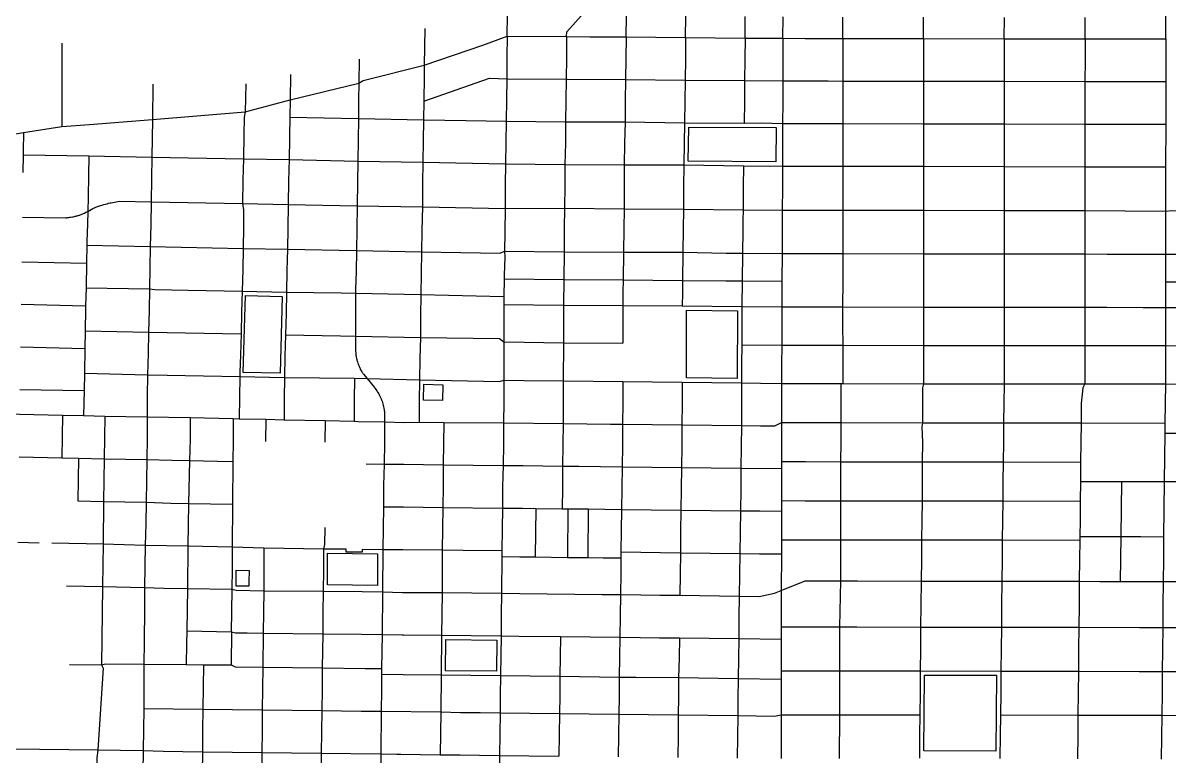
# Model space of a CAD drawing. Extents: x 1 to 394, y 101 to 384.
# Drawn here: x 299.7 to 359.9, y 273.9 to 312.4 of the extents above; entities that cross this region are included whole.
import ezdxf

# ---------------------------------------------------------------- set-up
doc = ezdxf.new("R2010")
doc.units = 0
doc.layers.get('0').update_dxf_attribs({"linetype": 'CONTINUOUS'})

msp = doc.modelspace()

# ---------------------------------------------------------------- linework, layer by layer
at = {"color": 4}
for points in [[(328.223555, 311.688367), (328.235812, 311.938003), (329.889135, 313.804136), (330.077388, 313.90645)], [(359.677722, 311.561502), (359.681913, 313.800044)], [(325.096958, 311.712922), (325.113301, 312.830146)], [(331.346055, 311.663813), (331.358313, 312.781037)], [(334.468555, 311.639258), (334.480813, 312.756482)], [(337.591045, 311.610611), (337.603303, 312.731929)], [(339.579953, 311.598335), (339.584143, 312.715559)], [(342.72701, 311.590149), (342.731201, 312.707374)], [(346.966728, 311.581965), (346.966728, 312.699189)], [(351.202361, 311.57378), (351.206551, 312.695097)], [(355.44209, 311.565596), (355.44628, 312.686912)], [(320.775386, 312.118068), (320.746786, 310.186457)], [(301.713003, 311.347605), (301.725261, 307.792405)], [(320.746744, 310.186457), (323.828323, 311.242296)], [(323.828323, 311.242296), (325.096958, 311.712922)], [(325.096958, 311.712922), (325.088577, 310.595697)], [(325.096958, 311.712922), (328.223555, 311.688365)], [(328.223555, 311.688367), (328.211297, 310.567051)], [(328.223555, 311.688367), (329.43899, 311.680195)], [(329.43899, 311.680183), (331.346055, 311.663808)], [(331.346055, 311.663813), (331.329712, 310.542496)], [(331.346055, 311.663813), (334.468555, 311.639256)], [(334.468555, 311.639258), (334.456298, 310.517942)], [(334.468555, 311.639258), (337.591045, 311.610615)], [(337.591045, 311.610611), (337.578788, 310.497479)], [(337.591045, 311.610611), (339.579953, 311.598333)], [(339.579953, 311.598335), (339.567695, 310.472925)], [(339.579953, 311.598335), (340.754477, 311.586057)], [(340.754477, 311.586057), (342.72701, 311.590143)], [(342.72701, 311.590149), (346.966728, 311.581978), (351.202361, 311.573793)], [(342.72701, 311.590149), (342.72701, 310.472925)], [(346.966728, 311.581965), (346.962538, 310.46474)], [(351.202361, 311.57378), (351.202361, 310.456556)], [(351.202361, 311.57378), (355.44209, 311.565608)], [(355.44209, 311.565596), (355.44209, 310.44837)], [(355.44209, 311.565596), (358.437719, 311.56151)], [(358.437719, 311.561502), (359.677722, 311.561502)], [(359.677722, 311.561502), (359.677722, 309.322962)], [(325.088776, 310.595697), (325.076518, 309.47438)], [(328.211276, 310.567051), (328.199019, 309.449825)], [(331.32968, 310.542496), (331.317423, 309.425272)], [(317.313226, 309.245206), (317.538304, 309.38844), (320.746744, 310.186457)], [(317.333687, 310.497479), (317.313258, 309.245206)], [(320.746744, 310.186457), (320.734486, 309.245206)], [(334.456277, 310.517942), (334.439933, 309.400717)], [(337.578777, 310.497479), (337.56652, 309.376163)], [(339.567674, 310.472925), (339.571865, 309.359793)], [(342.72701, 310.472925), (342.72282, 309.351608)], [(346.962643, 310.46474), (346.962643, 309.343424)], [(351.202361, 310.456556), (351.202361, 309.339332)], [(355.44209, 310.44837), (355.437899, 309.327054)], [(313.728281, 309.691277), (313.703766, 308.357156)], [(320.722187, 308.291678), (324.172079, 309.494842), (325.076497, 309.474381)], [(325.076497, 309.47438), (325.060154, 308.357156)], [(325.076497, 309.47438), (328.198998, 309.449823)], [(328.198998, 309.449825), (328.182654, 308.324417)], [(328.198998, 309.449825), (331.317402, 309.425268)], [(331.317402, 309.425272), (331.305144, 308.308047)], [(331.317402, 309.425272), (334.439902, 309.400715)], [(334.439902, 309.400717), (334.427644, 308.283493)], [(334.439902, 309.400717), (337.566499, 309.37616)], [(337.566499, 309.376163), (337.554241, 308.267123)], [(337.566499, 309.376163), (339.571771, 309.359793)], [(339.571771, 309.359793), (339.571771, 308.242569)], [(339.571771, 309.359793), (340.734006, 309.355707)], [(340.734006, 309.355701), (341.961731, 309.355701)], [(341.961731, 309.355701), (342.722914, 309.351615)], [(342.722914, 309.351608), (343.463636, 309.351608)], [(342.722914, 309.351608), (342.722914, 308.234384)], [(343.463636, 309.351608), (346.962643, 309.343436)], [(346.962643, 309.343424), (351.202361, 309.339338)], [(346.962643, 309.343424), (346.962643, 308.226199)], [(351.202361, 309.339332), (351.19817, 308.222106)], [(351.202361, 309.339332), (355.437993, 309.327053)], [(306.501105, 309.192005), (306.472504, 307.334056)], [(311.379243, 309.208375), (311.350642, 307.743296)], [(313.703724, 308.357156), (317.313226, 309.245206)], [(317.313226, 309.245206), (317.300969, 308.36534)], [(320.734465, 309.245206), (320.726084, 308.651809)], [(355.437993, 309.327054), (355.437993, 308.20983)], [(355.437993, 309.327054), (358.437719, 309.327054)], [(358.437719, 309.327054), (359.677722, 309.322968)], [(359.677722, 309.322962), (359.677722, 307.088513)], [(311.3506, 307.743296), (313.703724, 308.357156)], [(313.703724, 308.357156), (313.691467, 307.452736)], [(317.300948, 308.36534), (317.28869, 307.383165)], [(320.722187, 308.291678), (320.705843, 307.317687)], [(320.726283, 308.651809), (320.722092, 308.291678)], [(325.060133, 308.357156), (325.047875, 307.239931)], [(328.182633, 308.324417), (328.158118, 307.211285)], [(331.305123, 308.308047), (331.292866, 307.215377)], [(334.427623, 308.283493), (334.41128, 307.166268)], [(337.55422, 308.267123), (337.537877, 307.137621)], [(339.571771, 308.242569), (339.559513, 307.125344)], [(342.722914, 308.234384), (342.722914, 307.11716)], [(346.962643, 308.226199), (346.962643, 307.108974), (351.198275, 307.100803)], [(351.198275, 308.222106), (351.198275, 307.10079)], [(355.437993, 308.20983), (355.437993, 307.092605)], [(301.725282, 307.792405), (301.721091, 306.973925)], [(306.472462, 307.334056), (311.3506, 307.743296)], [(311.3506, 307.743296), (311.293293, 307.456829), (311.272864, 306.511485)], [(299.707731, 306.642442), (301.721185, 306.973925)], [(301.721185, 306.973925), (303.165805, 307.072143)], [(303.165805, 307.072143), (306.472462, 307.334056)], [(306.472462, 307.334056), (306.435585, 305.361521)], [(313.691446, 307.452736), (313.671016, 306.462376)], [(313.691446, 307.452736), (317.288669, 307.383161)], [(317.288669, 307.383165), (317.272326, 306.270033)], [(317.288669, 307.383165), (320.705822, 307.317687)], [(320.705822, 307.317687), (320.693565, 306.204555)], [(320.705822, 307.317687), (322.944365, 307.280851)], [(322.944365, 307.280855), (325.047854, 307.239934)], [(325.047854, 307.239931), (325.035576, 306.118615)], [(325.047854, 307.239931), (328.158076, 307.211288)], [(328.158076, 307.211285), (331.292855, 307.215371)], [(328.158076, 307.211285), (328.158076, 306.09406)], [(331.292855, 307.215377), (331.264149, 306.065414)], [(331.292855, 307.215377), (334.411259, 307.166274)], [(334.411259, 307.166268), (334.398981, 306.085875)], [(334.411259, 307.166268), (337.537845, 307.137625)], [(337.537845, 307.137621), (338.434082, 307.1499)], [(338.434082, 307.149899), (339.559492, 307.125342)], [(339.559492, 307.125344), (339.563683, 306.004028)], [(339.559492, 307.125344), (342.722914, 307.117172)], [(342.722914, 307.11716), (346.962643, 307.108988), (346.962643, 305.99175)], [(342.722914, 307.11716), (342.722914, 305.999935)], [(351.198275, 307.10079), (355.437993, 307.092618)], [(351.198275, 307.10079), (351.198275, 305.983566)], [(355.437993, 307.092605), (355.437993, 305.975381)], [(355.437993, 307.092605), (358.462276, 307.088519)], [(358.462276, 307.088513), (359.677722, 307.088513)], [(359.677722, 307.088513), (359.673531, 304.854064)], [(297.927537, 306.347789), (299.707731, 306.642442)], [(299.707731, 306.642442), (299.691388, 305.672544)], [(311.272843, 306.511485), (311.252414, 305.267396)], [(313.670985, 306.335511), (313.64647, 305.226472)], [(313.670985, 306.462376), (313.670985, 306.335511)], [(317.272295, 306.270033), (317.255951, 305.152809)], [(320.693544, 306.204555), (320.673115, 305.087331)], [(325.035576, 306.118615), (325.019232, 305.00139)], [(328.158076, 306.09406), (328.137647, 304.972743)], [(331.264202, 306.065414), (331.247858, 304.952282)], [(334.398981, 306.085875), (334.382637, 304.952282)], [(339.563588, 306.004028), (339.551331, 304.890896)], [(342.722914, 305.999935), (342.722914, 304.88271), (342.727104, 303.765486)], [(346.962643, 305.99175), (346.962643, 304.874526)], [(351.198275, 305.983566), (351.198275, 304.862248)], [(355.437993, 305.975381), (355.433803, 304.854064)], [(299.68727, 305.472015), (299.675013, 304.551226)], [(299.691356, 305.672544), (299.687166, 305.472015)], [(299.68727, 305.472015), (303.137163, 305.418816)], [(303.137163, 305.418814), (303.112647, 304.399808)], [(303.137163, 305.418814), (306.435627, 305.361518)], [(306.435627, 305.361521), (306.423369, 304.244296)], [(306.435627, 305.361521), (311.252382, 305.2674)], [(311.252382, 305.267396), (311.223781, 304.154264)], [(311.252382, 305.267396), (313.646438, 305.226475)], [(313.646438, 305.226472), (313.626009, 304.105155)], [(313.646438, 305.226472), (317.25593, 305.152811)], [(317.25593, 305.152809), (317.239587, 304.035585)], [(317.25593, 305.152809), (320.673083, 305.087331)], [(320.673083, 305.087331), (320.660826, 303.970106)], [(320.673083, 305.087331), (325.019201, 305.001392)], [(325.019201, 305.00139), (324.994686, 303.900535)], [(325.019201, 305.00139), (328.137616, 304.972748)], [(328.137616, 304.972743), (328.129234, 303.859611)], [(328.137616, 304.972743), (331.247837, 304.952283)], [(331.247837, 304.952282), (331.252028, 303.835057)], [(331.247837, 304.952282), (334.382606, 304.952282)], [(334.382606, 304.952282), (334.362177, 303.802317)], [(334.382606, 304.952282), (337.509202, 304.903178)], [(337.509202, 304.903173), (337.492859, 303.785948)], [(337.509202, 304.903173), (339.55131, 304.890894)], [(339.55131, 304.890896), (339.55131, 303.769578)], [(339.55131, 304.890896), (342.722914, 304.882724)], [(342.722914, 304.88271), (346.962643, 304.874538)], [(346.962643, 304.874526), (346.962643, 303.753209)], [(346.962643, 304.874526), (351.198275, 304.862247)], [(351.198275, 304.862248), (351.198275, 303.745024)], [(351.198275, 304.862248), (355.433897, 304.854077)], [(355.433897, 304.854064), (355.433897, 303.736839)], [(355.433897, 304.854064), (358.445901, 304.854064)], [(358.445901, 304.854064), (359.673626, 304.854064)], [(359.673626, 304.854064), (359.673626, 302.521397)], [(303.112606, 304.399808), (303.092176, 303.266214)], [(306.423348, 304.244296), (306.407005, 303.012485)], [(311.223739, 304.154264), (311.20331, 302.91836)], [(313.625967, 304.105155), (313.601452, 302.869251)], [(317.239555, 304.035585), (317.219126, 302.79968)], [(320.660805, 303.970106), (320.652423, 302.746479)], [(324.994655, 303.900535), (324.990464, 302.656446)], [(328.129423, 303.859611), (328.117165, 302.685093)], [(331.251923, 303.835057), (331.239666, 302.648262)], [(334.362145, 303.802317), (334.357955, 302.623707)], [(337.492828, 303.785948), (337.484446, 302.599153)], [(339.55131, 303.769578), (339.547119, 302.578691)], [(342.72701, 303.765486), (342.72282, 302.578691)], [(346.962643, 303.753209), (346.958452, 302.566414), (346.958546, 301.51876)], [(351.198275, 303.745024), (351.194084, 302.562322)], [(355.433897, 303.736839), (355.433897, 302.554136)], [(303.07577, 302.50912), (303.345866, 302.660539), (303.591415, 302.758757), (303.755111, 302.816053), (303.836932, 302.84061), (303.92284, 302.865167), (304.004662, 302.889724), (304.090569, 302.914281), (304.176477, 302.934742), (304.262384, 302.951117), (304.307434, 302.963395), (304.741236, 303.049334), (306.406837, 303.012499)], [(303.092145, 303.266214), (303.075801, 302.50912)], [(306.406984, 303.012485), (306.386555, 301.797043)], [(306.406984, 303.012485), (311.203268, 302.918364)], [(311.203268, 302.91836), (311.256489, 302.582784), (311.252298, 301.69064)], [(311.203268, 302.91836), (313.601421, 302.869256)], [(313.601421, 302.869251), (313.589163, 301.629255)], [(313.601421, 302.869251), (317.219095, 302.799676)], [(317.219095, 302.79968), (317.210713, 301.576053)], [(317.219095, 302.79968), (320.652622, 302.74648)], [(320.652622, 302.746479), (320.628107, 301.498299)], [(320.652622, 302.746479), (324.990558, 302.656444)], [(299.646339, 302.210375), (301.905342, 302.17354), (301.909532, 302.17354), (301.954582, 302.177625), (302.003716, 302.181711), (302.09371, 302.189883), (302.142845, 302.198055), (302.187894, 302.202141), (302.277887, 302.218515), (302.327022, 302.226687), (302.417016, 302.251244), (302.462065, 302.259416), (302.507114, 302.271694), (302.552163, 302.288069), (302.593126, 302.300348), (302.728179, 302.349451), (302.769143, 302.365826), (302.814192, 302.382201), (302.855155, 302.402661), (302.900204, 302.419036), (302.982026, 302.459958), (303.022989, 302.484515), (303.07621, 302.509072)], [(303.07577, 302.50912), (303.059427, 301.854336)], [(324.990558, 302.656446), (324.978301, 301.416451)], [(324.990558, 302.656446), (328.117155, 302.685089)], [(328.117155, 302.685093), (328.100811, 301.625162)], [(328.117155, 302.685093), (331.239645, 302.648258)], [(331.239645, 302.648262), (331.223301, 301.600608)], [(331.239645, 302.648262), (334.358059, 302.623705)], [(334.358059, 302.623707), (334.345802, 301.571961)], [(334.358059, 302.623707), (337.484645, 302.59915)], [(337.484645, 302.599153), (337.472388, 302.038495), (337.472388, 301.51876)], [(337.484645, 302.599153), (339.547214, 302.578692)], [(339.547214, 302.578691), (339.538832, 301.465559)], [(339.547214, 302.578691), (342.722914, 302.578691)], [(342.722914, 302.578691), (346.958546, 302.566413)], [(342.722914, 302.578691), (342.722914, 301.526945)], [(346.958546, 302.566414), (351.194179, 302.562328)], [(351.194179, 302.562322), (355.433897, 302.55415)], [(351.194179, 302.562322), (351.194179, 301.510575)], [(355.433897, 302.554136), (355.433897, 301.502391)], [(355.433897, 302.554136), (359.673626, 302.521397)], [(359.673626, 302.521397), (360.005114, 302.558233), (368.14489, 302.545954)], [(359.673626, 302.521397), (359.673626, 301.502391)], [(303.059406, 301.854336), (303.038976, 300.925363)], [(306.386523, 301.797043), (306.353836, 300.663449)], [(311.252382, 301.69064), (311.236039, 300.557047)], [(313.589142, 301.629255), (313.572799, 300.520215)], [(317.210912, 301.576053), (317.190483, 300.450645)], [(328.10078, 301.625162), (328.088523, 300.393351)], [(331.22328, 301.600608), (331.206937, 300.368797)], [(334.345781, 301.571961), (334.317075, 300.368797)], [(337.472367, 301.51876), (337.456024, 300.315595)], [(342.722914, 301.526945), (342.722914, 300.295133)], [(346.958546, 301.51876), (346.958546, 300.286949)], [(351.194179, 301.510575), (351.194179, 300.278764)], [(303.038945, 300.925363), (303.034849, 300.73302)], [(320.628065, 301.498299), (320.607636, 300.385166)], [(324.97828, 301.416451), (324.966022, 300.417906)], [(339.539031, 301.465559), (339.534841, 300.299225)], [(355.433897, 301.502391), (355.429706, 300.274671)], [(359.673626, 301.502391), (359.669435, 300.266486), (363.909258, 300.258314)], [(303.034849, 300.73302), (303.010334, 299.795861)], [(303.034849, 300.73302), (306.353784, 300.663445)], [(306.353784, 300.663449), (306.337441, 299.55441)], [(306.353784, 300.663449), (311.236007, 300.557047)], [(311.236007, 300.557047), (311.219664, 299.456192)], [(311.236007, 300.557047), (313.572767, 300.520211)], [(313.572767, 300.520215), (313.540081, 299.398898)], [(313.572767, 300.520215), (317.190452, 300.450641)], [(317.190452, 300.450645), (317.170023, 299.33342)], [(317.190452, 300.450645), (320.607605, 300.385166)], [(320.607605, 300.385166), (320.583048, 299.259757)], [(320.607605, 300.385166), (324.732741, 300.315592), (324.966001, 300.417906)], [(324.966001, 300.417906), (324.970192, 300.098698), (324.949763, 299.165632)], [(324.966001, 300.417906), (328.088502, 300.393349)], [(328.088502, 300.393351), (328.068072, 298.940549)], [(328.088502, 300.393351), (331.206906, 300.368794)], [(331.206906, 300.368797), (331.190541, 298.915996)], [(331.206906, 300.368797), (334.317127, 300.368797)], [(334.317127, 300.368797), (334.312937, 298.887349)], [(334.317127, 300.368797), (336.600688, 300.32378)], [(336.600688, 300.32378), (337.456003, 300.315609)], [(337.456003, 300.315595), (337.439659, 298.862795)], [(337.456003, 300.315595), (339.534935, 300.29922)], [(299.617696, 299.857246), (303.010292, 299.795864)], [(303.010292, 299.795861), (303.006101, 299.615796)], [(339.534935, 300.299225), (339.526554, 298.846425)], [(339.534935, 300.299225), (340.787217, 300.299225)], [(340.787217, 300.299225), (342.722914, 300.29514)], [(342.722914, 300.295133), (342.718723, 298.842332)], [(342.722914, 300.295133), (346.958546, 300.286962)], [(346.958546, 300.286949), (346.954356, 298.830056)], [(346.958546, 300.286949), (351.194179, 300.278777)], [(351.194179, 300.278764), (355.429811, 300.274678)], [(351.194179, 300.278764), (351.194179, 298.825962)], [(355.429811, 300.274671), (356.604325, 300.270586)], [(355.429811, 300.274671), (355.429811, 298.817778)], [(356.604325, 300.270579), (358.499112, 300.266494)], [(358.499112, 300.266486), (359.669529, 300.266486)], [(359.669529, 300.266486), (359.669529, 298.813686)], [(303.006206, 299.615796), (302.993948, 298.690914)], [(306.337409, 299.55441), (306.31698, 298.437185)], [(311.219643, 299.456192), (311.182766, 298.32669)], [(313.540028, 299.398898), (313.519599, 298.265304)], [(317.169991, 299.33342), (317.145476, 298.437185), (317.137095, 298.212103)], [(320.583048, 299.259757), (320.574667, 298.13844)], [(324.949637, 299.165632), (324.945446, 298.961012)], [(302.993927, 298.498571), (302.969412, 297.553228)], [(302.993927, 298.690914), (302.993927, 298.498571)], [(302.993927, 298.498571), (306.316949, 298.437189)], [(324.945541, 298.961012), (324.933283, 298.048407)], [(324.945541, 298.961012), (328.068041, 298.940552)], [(328.068041, 298.940549), (328.051697, 297.594151)], [(328.068041, 298.940549), (331.190541, 298.915992), (334.313042, 298.887353), (336.584323, 298.870974), (337.439628, 298.862807), (339.526753, 298.84642)], [(331.190541, 298.915996), (331.18216, 298.244842)], [(334.313042, 298.887349), (334.30466, 298.216195)], [(337.439628, 298.862795), (337.423284, 297.520488)], [(339.526753, 298.846425), (339.522562, 297.504119), (339.518466, 296.501481)], [(342.718828, 298.842332), (342.714637, 297.495934)], [(346.95445, 298.830056), (346.95445, 297.487749)], [(351.194179, 298.825962), (351.194179, 297.483656)], [(355.429811, 298.817778), (355.429811, 297.475472)], [(359.669529, 298.813686), (359.665339, 297.47138)], [(359.669529, 298.813686), (363.905162, 298.8096)], [(306.316949, 298.437185), (306.300605, 297.31996)], [(306.316949, 298.437185), (306.595237, 298.40035), (308.35496, 298.367611)], [(308.35496, 298.367614), (311.182808, 298.326693)], [(311.182808, 298.32669), (311.158292, 297.213558)], [(311.182808, 298.32669), (313.519568, 298.265308)], [(313.519568, 298.265304), (313.490967, 297.156264)], [(313.519568, 298.265304), (316.388337, 298.228473)], [(316.388337, 298.228473), (317.137252, 298.212098)], [(317.137252, 298.212103), (320.574866, 298.138443)], [(317.137252, 298.212103), (317.145633, 297.090786)], [(320.574866, 298.13844), (320.554436, 297.021215)], [(320.574866, 298.13844), (324.933262, 298.048404)], [(324.933262, 298.048407), (324.929071, 297.618706)], [(331.182359, 298.244842), (331.173978, 297.573689)], [(334.304859, 298.216195), (334.296478, 297.545042)], [(299.58086, 297.630982), (302.96937, 297.553226)], [(302.965274, 297.373162), (302.944845, 296.239567)], [(302.96937, 297.553228), (302.96518, 297.373162)], [(306.300584, 297.31996), (306.276069, 296.174089)], [(324.929176, 297.618706), (324.924986, 296.935275)], [(324.929176, 297.618706), (328.051677, 297.594149)], [(328.051677, 297.594151), (331.174166, 297.57369)], [(328.051677, 297.594151), (328.051677, 295.617523)], [(331.174166, 297.573689), (334.296667, 297.545047)], [(331.174166, 297.573689), (331.174166, 295.584784)], [(334.296667, 297.545042), (337.423263, 297.520485)], [(337.423263, 297.520488), (337.414882, 295.511121)], [(337.423263, 297.520488), (339.522657, 297.504114)], [(339.522657, 297.504119), (340.774938, 297.500033)], [(340.774938, 297.500026), (342.714732, 297.49594)], [(342.714732, 297.495934), (346.95445, 297.487762)], [(342.714732, 297.495934), (342.714732, 296.493297)], [(346.95445, 297.487749), (346.95445, 296.481019), (346.95445, 295.47429), (346.95445, 294.46756)], [(346.95445, 297.487749), (348.182174, 297.487749)], [(348.182174, 297.487749), (349.966454, 297.483663)], [(349.966454, 297.483656), (351.194179, 297.483656)], [(351.194179, 297.483656), (352.417807, 297.483656)], [(351.194179, 297.483656), (351.194179, 296.407356), (351.198369, 295.470197)], [(352.417807, 297.483656), (354.202087, 297.47957)], [(354.202087, 297.479564), (355.429811, 297.475478)], [(355.429811, 297.475472), (355.429811, 296.472835)], [(355.429811, 297.475472), (356.587961, 297.475472)], [(356.587961, 297.475472), (358.495015, 297.471386)], [(358.495015, 297.47138), (359.665443, 297.47138)], [(359.665443, 297.47138), (359.665443, 296.464649)], [(359.665443, 297.47138), (363.901076, 297.467294)], [(311.158261, 297.213558), (311.129555, 296.079965)], [(313.490925, 297.156264), (313.462219, 296.030856)], [(317.145434, 297.090786), (317.133177, 295.965378), (317.133156, 295.298317), (317.137346, 295.249213), (317.137346, 295.200109), (317.149604, 295.052783), (317.157985, 295.00368), (317.162176, 294.954576), (317.170557, 294.905473), (317.178938, 294.860455)], [(320.554405, 297.021215), (320.542147, 295.895806)], [(324.92508, 296.935275), (324.92927, 296.603791)], [(302.944813, 296.239567), (302.92847, 295.314686)], [(302.944813, 296.239567), (306.276027, 296.174089), (311.129608, 296.079968)], [(306.276027, 296.174089), (306.247426, 295.056865), (306.218679, 293.931455)], [(324.929176, 296.603791), (324.924986, 295.654355)], [(339.518571, 296.501481), (339.51438, 295.494752)], [(342.714732, 296.493297), (342.718922, 295.486566)], [(355.429811, 296.472835), (355.429811, 295.466105)], [(359.665443, 296.464649), (359.665443, 295.462012)], [(311.129608, 296.079965), (311.096868, 294.954555)], [(313.462271, 296.030856), (313.429585, 294.909539)], [(313.462271, 296.030856), (316.351512, 295.981752)], [(316.351512, 295.981747), (317.133156, 295.965372)], [(317.133156, 295.965378), (320.542126, 295.895803)], [(320.542126, 295.895806), (320.517611, 294.778582)], [(320.542126, 295.895806), (324.704088, 295.842606), (324.92508, 295.654356)], [(324.92508, 295.654355), (324.920889, 294.692642)], [(324.92508, 295.654355), (326.001376, 295.642077)], [(326.001376, 295.642078), (328.051677, 295.617521)], [(328.051677, 295.617523), (328.047486, 293.612249)], [(328.051677, 295.617523), (331.174166, 295.584784)], [(337.415081, 295.511121), (337.410891, 294.500299)], [(337.415081, 295.511121), (339.514474, 295.494746)], [(339.514474, 295.494752), (339.510284, 294.475745)], [(339.514474, 295.494752), (342.718828, 295.48658)], [(299.548121, 295.404718), (302.928449, 295.314683)], [(302.924353, 295.126435), (302.908009, 294.205646)], [(302.928449, 295.314686), (302.924258, 295.126435)], [(311.096868, 294.954555), (311.072353, 294.070597), (311.063972, 293.833238)], [(313.429532, 294.909539), (313.400931, 293.792314)], [(342.718828, 295.486566), (342.718828, 294.479837)], [(342.718828, 295.486566), (346.95445, 295.474288)], [(346.95445, 295.47429), (348.182174, 295.47429)], [(348.182174, 295.47429), (349.970551, 295.47429)], [(349.970551, 295.47429), (351.198275, 295.470204)], [(351.198275, 295.470197), (351.194084, 294.463468)], [(351.198275, 295.470197), (352.417807, 295.470197)], [(352.417807, 295.470197), (354.202087, 295.466111)], [(354.202087, 295.466105), (355.429811, 295.466105)], [(355.429811, 295.466105), (359.665443, 295.462019)], [(355.429811, 295.466105), (355.429811, 294.459375)], [(359.665443, 295.462012), (359.661253, 294.455282)], [(359.665443, 295.462012), (360.819497, 295.457927)], [(317.178173, 294.86043), (317.194517, 294.778577), (317.206774, 294.737655), (317.215155, 294.696734), (317.227413, 294.655813), (317.239671, 294.618977), (317.264186, 294.537124), (317.276443, 294.500288), (317.292787, 294.459367), (317.30913, 294.422531), (317.321388, 294.385696), (317.337731, 294.344775), (317.35816, 294.307939), (317.390847, 294.234279), (317.472669, 294.086952), (317.493098, 294.054213), (317.517613, 294.017378), (317.538042, 293.984638), (317.558472, 293.955996), (317.746724, 293.730913)], [(320.517569, 294.778582), (320.49714, 293.661358)], [(324.920984, 294.692642), (324.920984, 293.64908)], [(337.410985, 294.500299), (337.406794, 293.505846)], [(339.510389, 294.475745), (339.506198, 293.481292)], [(342.718828, 294.479837), (342.723019, 293.473107)], [(346.95445, 294.46756), (346.95445, 293.46083)], [(351.194179, 294.463468), (351.189988, 293.456737)], [(355.429811, 294.459375), (355.42562, 293.452645)], [(359.661347, 294.455282), (359.661347, 293.448553)], [(302.903892, 294.013303), (302.883463, 293.1007)], [(302.907988, 294.205646), (302.903798, 294.013303)], [(302.903892, 294.013303), (306.218731, 293.93145)], [(306.218731, 293.931455), (306.206473, 292.814231)], [(306.218731, 293.931455), (307.25002, 293.906898)], [(307.25002, 293.906901), (311.064129, 293.833241)], [(311.064129, 293.833238), (311.051872, 292.732383)], [(311.064129, 293.833238), (313.400889, 293.792316)], [(313.400889, 293.792314), (313.388632, 292.683274)], [(313.400889, 293.792314), (317.088138, 293.747297)], [(317.088138, 293.747298), (317.07588, 292.617796)], [(317.088138, 293.747298), (317.747018, 293.730923)], [(317.747018, 293.730928), (318.127609, 293.264395), (318.15621, 293.231656), (318.22986, 293.133439), (318.254376, 293.096603), (318.274805, 293.063864), (318.29932, 293.027028), (318.319749, 292.994289), (318.381142, 292.883794), (318.401571, 292.851055), (318.417914, 292.810134), (318.434258, 292.773298), (318.454687, 292.736463), (318.487374, 292.662802), (318.499631, 292.621881), (318.515975, 292.585045), (318.515975, 292.58096)], [(317.747018, 293.730928), (320.497109, 293.661353)], [(299.519478, 293.162085), (302.883431, 293.100703)], [(302.883431, 293.1007), (302.858916, 291.791132)], [(320.497109, 293.661358), (320.488727, 292.548226)], [(320.497109, 293.661358), (324.700002, 293.575419), (324.920984, 293.649079)], [(324.920984, 293.64908), (325.997291, 293.636802)], [(324.920984, 293.64908), (324.920984, 292.515486)], [(325.997291, 293.636803), (328.04758, 293.612246)], [(328.04758, 293.612249), (328.04339, 292.482747)], [(328.04758, 293.612249), (331.165984, 293.575413)], [(331.165984, 293.575418), (331.165984, 292.458192)], [(331.165984, 293.575418), (334.288485, 293.542678)], [(334.288485, 293.542678), (334.284294, 292.421361)], [(334.288485, 293.542678), (337.406889, 293.505843)], [(337.406889, 293.505846), (337.406889, 292.38453)], [(337.406889, 293.505846), (338.401342, 293.493568)], [(338.401342, 293.49357), (339.506292, 293.481291)], [(339.506292, 293.481292), (340.766745, 293.477206)], [(339.506292, 293.481292), (339.506292, 291.426908)], [(340.766745, 293.4772), (342.616514, 293.473114)], [(342.616514, 293.473107), (342.616514, 292.445916)], [(342.616514, 293.473107), (342.722914, 293.473107)], [(342.722914, 293.473107), (346.95445, 293.460828)], [(346.95445, 293.46083), (346.905315, 293.243933), (346.905315, 292.445916)], [(346.95445, 293.46083), (351.190082, 293.456745)], [(351.190082, 293.456737), (351.177825, 292.433639)], [(351.190082, 293.456737), (352.417807, 293.456737)], [(352.417807, 293.456737), (354.202087, 293.452651), (355.425715, 293.452645)], [(355.425715, 293.452645), (355.319315, 293.243933), (355.245665, 292.429546)], [(355.425715, 293.452645), (359.661347, 293.448559)], [(359.661347, 293.448553), (359.64909, 292.425453)], [(359.661347, 293.448553), (360.819497, 293.444467)], [(306.206453, 292.814231), (306.190109, 291.721561)], [(311.051851, 292.732383), (311.031422, 291.623343), (312.430993, 291.5947)], [(313.388611, 292.683274), (313.38442, 291.574235)], [(317.075859, 292.617796), (317.063602, 291.500572)], [(318.516383, 292.580965), (318.532727, 292.544129), (318.594119, 292.339509), (318.643254, 292.093965), (318.647445, 292.048947), (318.651635, 292.008026), (318.660017, 291.967105), (318.660017, 291.926183), (318.664207, 291.881166), (318.668398, 291.840244), (318.668398, 291.684733), (318.664207, 291.455558)], [(320.488927, 292.548226), (320.476669, 291.439186)], [(324.920984, 292.515486), (324.916793, 291.414632)], [(328.043484, 292.482747), (328.039293, 291.373707)], [(297.518292, 291.909812), (299.503114, 291.86889), (301.745742, 291.815687)], [(331.165984, 292.458192), (331.161794, 291.340968)], [(334.284388, 292.421361), (334.280198, 291.304137)], [(337.406889, 292.38453), (337.402698, 291.267306)], [(342.616514, 292.445916), (342.612324, 291.422816)], [(346.905346, 292.445916), (346.901156, 291.414632)], [(351.177804, 292.433639), (351.165546, 291.406447)], [(355.245654, 292.429546), (355.237273, 291.402354)], [(359.649069, 292.425453), (359.640687, 291.398262)], [(301.745742, 291.815686), (301.721227, 289.577145)], [(301.745742, 291.815686), (302.858874, 291.791129)], [(302.858874, 291.791132), (303.976103, 291.766575)], [(303.976103, 291.766577), (303.947397, 289.528036)], [(303.976103, 291.766577), (306.190088, 291.72156), (308.457274, 291.684725)], [(306.190088, 291.721561), (306.194279, 291.521034), (306.194279, 290.604337)], [(308.457274, 291.68473), (308.448892, 290.555228)], [(308.457274, 291.68473), (310.720373, 291.63153)], [(310.720373, 291.631529), (310.711992, 290.461103)], [(310.720373, 291.631529), (311.03139, 291.623357)], [(312.430993, 291.594697), (312.414649, 290.432457)], [(312.430993, 291.594697), (313.384525, 291.574237)], [(313.384525, 291.574235), (315.545311, 291.525131)], [(315.545311, 291.525126), (315.528967, 290.391532)], [(315.545311, 291.525126), (317.063581, 291.500569)], [(317.063581, 291.500572), (317.280487, 291.480111), (318.663715, 291.455554)], [(318.663715, 291.455555), (318.655334, 290.350609)], [(318.663715, 291.455555), (319.69909, 291.435095)], [(319.69909, 291.435094), (320.476648, 291.439179)], [(320.476648, 291.439186), (321.778022, 291.422811)], [(321.778022, 291.422816), (321.757593, 290.330146)], [(321.778022, 291.422816), (324.916898, 291.414644)], [(324.916898, 291.414632), (324.90464, 290.293315)], [(324.916898, 291.414632), (328.039398, 291.373711)], [(328.039398, 291.373707), (328.02714, 290.256483)], [(328.039398, 291.373707), (330.531661, 291.345065)], [(330.531661, 291.34506), (331.161898, 291.340974)], [(331.161898, 291.340968), (331.149641, 290.219652)], [(331.161898, 291.340968), (334.280302, 291.304133)], [(334.280302, 291.304137), (334.276112, 291.079055), (334.267731, 290.18282)], [(334.280302, 291.304137), (337.402803, 291.267301)], [(338.397257, 291.255028), (339.162526, 291.246856), (339.506292, 291.426922)], [(339.506292, 291.426908), (340.76266, 291.426908)], [(339.506292, 291.426908), (339.506292, 290.121434)], [(340.76266, 291.426908), (342.612418, 291.422822)], [(342.612418, 291.422816), (346.90125, 291.414644)], [(342.612418, 291.422816), (342.612418, 290.395624)], [(346.90125, 291.414632), (346.880821, 291.197734), (346.90125, 290.38744)], [(346.90125, 291.414632), (351.165536, 291.40646)], [(351.165536, 291.406447), (351.153278, 290.383348)], [(351.165536, 291.406447), (355.237462, 291.402361)], [(355.237462, 291.402354), (355.225204, 290.379255)], [(355.237462, 291.402354), (359.640886, 291.398269)], [(359.640886, 291.398262), (359.632505, 290.870342)], [(337.402803, 291.267306), (337.386459, 290.145988)], [(337.402803, 291.267306), (338.397257, 291.255027)], [(359.632704, 290.870342), (359.603999, 288.32078)], [(359.632704, 290.870342), (360.84814, 290.870342)], [(306.194174, 290.604337), (306.173745, 289.478927)], [(308.449091, 290.555228), (308.424576, 289.425726)], [(310.712181, 290.461103), (310.703799, 289.38071)], [(318.655533, 290.350609), (318.635103, 289.241569)], [(321.757562, 290.330146), (321.745304, 289.20883)], [(324.904619, 290.293315), (324.892362, 289.17609)], [(328.02712, 290.256483), (328.010776, 289.139259)], [(331.14962, 290.219652), (331.133276, 289.102427)], [(334.268024, 290.18282), (334.255766, 289.065595)], [(337.386428, 290.145988), (337.37417, 289.028764), (337.361892, 287.91154)], [(339.506292, 290.121434), (339.510483, 289.376618)], [(342.612418, 290.395624), (342.608227, 289.368433)], [(346.90125, 290.38744), (346.897059, 289.360248)], [(351.153257, 290.383348), (351.144876, 289.356156)], [(355.225194, 290.379255), (355.212936, 289.352064)], [(299.478557, 289.626254), (301.721185, 289.57715)], [(301.721185, 289.577145), (302.596961, 289.556684)], [(302.596961, 289.556683), (302.555998, 287.309957)], [(302.596961, 289.556683), (303.947449, 289.52804)], [(303.947449, 289.528036), (303.906486, 287.28131)], [(303.947449, 289.528036), (306.173713, 289.478932)], [(306.173713, 289.478927), (306.145112, 287.240387)], [(306.173713, 289.478927), (307.491473, 289.446188)], [(307.491473, 289.446188), (308.424534, 289.425727)], [(308.424534, 289.425726), (308.375399, 287.179001)], [(308.424534, 289.425726), (309.889615, 289.392987)], [(309.889615, 289.392987), (310.703998, 289.380709)], [(310.703998, 289.38071), (310.671312, 287.133984)], [(317.689722, 289.253846), (318.635061, 289.241568)], [(318.635061, 289.241569), (318.610546, 288.120251)], [(318.635061, 289.241569), (319.678629, 289.233397)], [(319.678629, 289.233383), (321.745283, 289.208826)], [(321.745283, 289.20883), (321.736902, 288.087512)], [(321.745283, 289.20883), (324.892341, 289.17609)], [(324.892341, 289.17609), (324.86374, 288.054773)], [(324.892341, 289.17609), (325.935898, 289.163812)], [(325.935898, 289.163813), (328.010745, 289.139256)], [(328.010745, 289.139259), (327.998487, 288.022034)], [(328.010745, 289.139259), (328.861963, 289.131087)], [(328.861963, 289.131074), (331.133245, 289.102431)], [(331.133245, 289.102427), (331.120988, 287.985203)], [(331.133245, 289.102427), (334.255745, 289.065591)], [(334.255745, 289.065595), (334.239402, 287.948371)], [(334.255745, 289.065595), (337.374149, 289.02876)], [(337.374149, 289.028764), (339.502196, 289.004207)], [(339.502196, 289.004209), (339.498005, 287.903355)], [(339.510389, 289.376618), (339.502007, 289.004209)], [(339.510389, 289.376618), (340.758563, 289.372532)], [(340.758563, 289.372525), (342.608332, 289.36844)], [(342.608332, 289.368433), (342.608332, 288.337149), (342.608332, 287.318142), (342.604141, 286.295043)], [(342.608332, 289.368433), (346.897164, 289.360262), (349.201185, 289.360248)], [(346.897164, 289.360248), (346.897164, 288.337149)], [(349.201185, 289.360248), (351.145065, 289.356162)], [(351.145065, 289.356156), (351.128721, 288.333056)], [(351.145065, 289.356156), (355.212915, 289.35207)], [(355.212915, 289.352064), (355.200658, 288.328964)], [(346.897164, 288.337149), (346.884907, 287.309957)], [(351.1287, 288.333056), (351.120319, 287.309957)], [(355.200637, 288.328964), (355.192256, 287.301772)], [(355.200637, 288.328964), (356.28103, 288.324878)], [(356.28103, 288.324872), (357.349144, 288.324872)], [(357.349144, 288.324872), (357.316457, 285.435639)], [(357.349144, 288.324872), (358.409076, 288.320786)], [(358.409076, 288.32078), (359.604051, 288.32078)], [(359.604051, 288.32078), (359.571364, 285.431547)], [(359.604051, 288.32078), (360.819497, 288.32078), (361.86715, 288.316694)], [(318.610515, 288.120251), (318.602134, 287.003027)], [(321.737101, 288.087512), (321.724844, 286.970288)], [(324.863698, 288.054773), (324.85144, 286.937549)], [(327.998466, 288.022034), (327.986209, 286.900718)], [(331.120967, 287.985203), (331.104623, 286.867978)], [(334.239381, 287.948371), (334.227124, 286.827054)], [(337.361871, 287.91154), (337.349613, 286.790223)], [(339.49811, 287.903355), (339.502301, 287.326327)], [(302.55604, 287.309957), (303.906528, 287.281314)], [(303.906528, 287.28131), (303.882013, 285.050954)], [(303.906528, 287.28131), (306.145071, 287.240389)], [(306.145071, 287.240387), (306.124641, 286.110885)], [(306.145071, 287.240387), (307.442359, 287.199465)], [(307.442359, 287.199462), (308.375431, 287.179002)], [(308.375431, 287.179001), (308.359088, 286.061776), (308.330455, 284.944551)], [(308.375431, 287.179001), (310.671259, 287.133983)], [(310.671259, 287.133984), (310.654916, 284.90772)], [(339.502196, 287.326327), (339.498005, 286.765669)], [(339.502196, 287.326327), (340.754477, 287.322241)], [(340.754477, 287.322235), (342.608332, 287.318149)], [(342.608332, 287.318142), (346.884886, 287.30997)], [(346.884886, 287.309957), (346.872628, 286.286857)], [(346.884886, 287.309957), (351.120518, 287.309957)], [(351.120518, 287.309957), (351.108261, 286.282765)], [(351.120518, 287.309957), (355.192455, 287.301786)], [(355.192455, 287.301772), (355.180197, 286.278673), (355.171795, 285.439732), (355.167604, 285.251481)], [(318.602322, 287.003027), (318.573721, 284.764486)], [(318.602322, 287.003027), (319.649976, 286.994855)], [(319.649976, 286.994843), (321.724823, 286.970286)], [(321.724823, 286.970288), (321.712565, 285.853064)], [(321.724823, 286.970288), (324.851419, 286.937549)], [(324.851419, 286.937549), (324.839162, 285.824417)], [(324.851419, 286.937549), (325.911352, 286.92527)], [(325.911352, 286.925271), (326.607056, 286.917087)], [(326.607056, 286.917087), (326.57437, 284.367523)], [(326.607056, 286.917087), (327.986198, 286.900712)], [(327.986198, 286.900718), (328.293119, 286.900718)], [(328.293119, 286.900718), (328.26038, 284.347062)], [(328.293119, 286.900718), (329.361244, 286.888439)], [(329.361244, 286.88844), (329.328557, 284.334784)], [(329.361244, 286.88844), (331.104602, 286.867979)], [(331.104602, 286.867978), (331.088259, 285.750754)], [(331.104602, 286.867978), (334.227103, 286.827057)], [(334.227103, 286.827054), (334.210759, 285.70983)], [(334.227103, 286.827054), (337.349603, 286.790218)], [(337.349603, 286.790223), (337.329174, 285.672998)], [(337.349603, 286.790223), (338.364517, 286.782051)], [(338.364517, 286.782038), (339.49811, 286.765663)], [(339.49811, 286.765669), (339.49811, 285.271943)], [(306.12461, 286.110885), (306.100095, 284.989568)], [(315.528936, 285.910357), (315.516678, 285.026399), (315.4512, 284.801318)], [(342.604236, 286.295043), (342.604236, 285.267851)], [(346.872607, 286.286857), (346.860329, 285.263759)], [(351.10824, 286.282765), (351.095982, 285.259667)], [(321.712544, 285.853064), (321.696201, 284.73584)], [(324.839141, 285.824417), (324.822797, 284.7031)], [(331.088227, 285.750754), (331.07597, 284.629437)], [(334.210728, 285.70983), (334.194384, 284.592606)], [(337.329132, 285.672998), (337.316874, 284.551681)], [(339.49811, 285.271943), (339.49811, 284.527127)], [(339.49811, 285.271943), (340.750381, 285.271943)], [(340.750381, 285.271943), (342.604236, 285.267857)], [(342.604236, 285.267851), (342.600045, 284.244752)], [(342.604236, 285.267851), (346.860329, 285.263765)], [(346.860329, 285.263759), (346.848071, 284.236567)], [(346.860329, 285.263759), (351.095961, 285.259673)], [(351.095961, 285.259667), (351.083704, 284.232475)], [(351.095961, 285.259667), (355.167898, 285.251495)], [(355.171983, 285.439732), (356.256473, 285.435646)], [(356.256473, 285.435639), (357.316405, 285.435639), (358.372241, 285.435639)], [(357.316405, 285.435639), (357.287804, 283.086598)], [(358.372241, 285.435639), (359.571312, 285.431553)], [(359.571312, 285.431547), (359.559054, 284.236567)], [(299.408982, 285.140986), (300.530296, 285.116429)], [(301.201455, 285.104155), (303.881971, 285.050955)], [(303.881971, 285.050954), (303.845198, 282.820599)], [(303.881971, 285.050954), (306.100053, 284.989572)], [(306.100053, 284.989568), (306.05909, 282.771485)], [(306.100053, 284.989568), (308.330413, 284.94455)], [(308.330413, 284.944551), (308.31407, 282.706006)], [(308.330413, 284.944551), (310.654895, 284.907716)], [(310.654895, 284.90772), (310.654895, 283.729109)], [(310.654895, 284.90772), (312.328679, 284.842241)], [(312.328679, 284.842241), (312.328679, 283.704556)], [(312.328679, 284.842241), (315.451179, 284.80132)], [(315.451179, 284.801318), (316.629789, 284.78904)], [(315.451179, 284.801318), (315.45537, 283.688186)], [(316.629789, 284.789041), (316.629789, 284.641714), (317.501469, 284.629436), (317.505659, 284.780854)], [(317.505565, 284.780855), (318.573679, 284.76448)], [(318.573679, 284.764486), (318.557336, 282.534128)], [(318.573679, 284.764486), (319.400341, 284.756314)], [(319.400341, 284.756301), (319.621333, 284.756301)], [(319.621333, 284.756301), (321.69618, 284.735841)], [(321.69618, 284.73584), (321.687799, 283.606338)], [(321.69618, 284.73584), (322.784755, 284.723561)], [(322.784755, 284.723562), (324.822766, 284.703102)], [(324.822766, 284.7031), (324.818575, 284.387985)], [(355.167898, 285.251481), (355.155619, 284.228382)], [(324.81868, 284.387985), (324.806423, 282.464554)], [(324.81868, 284.387985), (325.772202, 284.375707)], [(325.772202, 284.375709), (326.574317, 284.367537)], [(326.574317, 284.367523), (328.26038, 284.347062)], [(328.26038, 284.347062), (329.328504, 284.334783)], [(329.328504, 284.334784), (330.134705, 284.326613)], [(330.134705, 284.3266), (331.071863, 284.314321)], [(331.071863, 284.314323), (331.063482, 283.512213)], [(331.075949, 284.629437), (331.071758, 284.314323)], [(331.075949, 284.629437), (334.194363, 284.592601)], [(334.194363, 284.592606), (334.182106, 283.471288)], [(334.194363, 284.592606), (337.316864, 284.551684)], [(337.316864, 284.551681), (337.300489, 283.430365)], [(337.316864, 284.551681), (338.348143, 284.539403)], [(338.348143, 284.539405), (339.49811, 284.527126)], [(339.49811, 284.527127), (339.49392, 282.615982)], [(342.600139, 284.244752), (342.600139, 283.107069)], [(346.84805, 284.236567), (346.835793, 283.098877)], [(351.083683, 284.232475), (351.071425, 283.094791)], [(355.155619, 284.228382), (355.143362, 283.090694), (355.126997, 281.826145)], [(359.559033, 284.236567), (359.546776, 283.086598)], [(310.654895, 283.729109), (310.646514, 282.669181)], [(312.328679, 283.704556), (312.328679, 282.59551)], [(315.455275, 283.688186), (315.443018, 282.570964)], [(321.687998, 283.606338), (321.679616, 282.497293)], [(331.063681, 283.512213), (331.047337, 282.39499)], [(334.182085, 283.471288), (334.165741, 282.354068)], [(301.962638, 282.857424), (303.845146, 282.820546)], [(337.300489, 283.430365), (337.288231, 282.313136)], [(339.494014, 282.615982), (340.746285, 283.107069)], [(340.746285, 283.107069), (341.597503, 283.107069)], [(341.597503, 283.107069), (342.600139, 283.107069)], [(342.600139, 283.107069), (342.559176, 280.692552)], [(342.600139, 283.107069), (343.49229, 283.107069)], [(343.49229, 283.107069), (346.835772, 283.098688)], [(346.835772, 283.098877), (346.823514, 281.838424)], [(346.835772, 283.098877), (351.071404, 283.094686)], [(351.071404, 283.094791), (351.059147, 281.834327)], [(351.071404, 283.094791), (355.143341, 283.0906)], [(355.143341, 283.090694), (356.215551, 283.086504)], [(356.215551, 283.086598), (357.287762, 283.086598)], [(357.287762, 283.086598), (358.359962, 283.086598)], [(358.359962, 283.086598), (359.546765, 283.086598)], [(359.546765, 283.086598), (359.534508, 281.817963)], [(359.546765, 283.086598), (361.805768, 283.078217)], [(303.845146, 282.820599), (303.804183, 278.699548)], [(303.845146, 282.820599), (306.059131, 282.771464)], [(306.059131, 282.771485), (306.054941, 281.654267), (306.034512, 279.894534), (306.02613, 278.74048)], [(306.059131, 282.771485), (307.06995, 282.734607)], [(307.06995, 282.73466), (308.314038, 282.706059), (310.646702, 282.669129)], [(308.314038, 282.706006), (308.273117, 280.487935)], [(310.646702, 282.669181), (310.626273, 281.506935)], [(310.646702, 282.669181), (310.867694, 282.620046), (312.328679, 282.595531)], [(312.328679, 282.59551), (312.308249, 281.490571)], [(312.328679, 282.59551), (315.442997, 282.570995)], [(315.442997, 282.570964), (315.426654, 281.449639)], [(315.442997, 282.570964), (317.485104, 282.546449)], [(317.485104, 282.546407), (318.557315, 282.534149)], [(318.557315, 282.534128), (318.536886, 280.299682)], [(318.557315, 282.534128), (319.600872, 282.509613)], [(319.600872, 282.509571), (321.679805, 282.497314)], [(321.679805, 282.497293), (321.671424, 281.367797)], [(321.679805, 282.497293), (324.806402, 282.464606)], [(324.806402, 282.464554), (324.794144, 281.34324)], [(324.806402, 282.464554), (325.772202, 282.456173)], [(325.772202, 282.456372), (330.081506, 282.403151)], [(330.081506, 282.403172), (331.047306, 282.39479)], [(331.047306, 282.39499), (331.018705, 280.152351)], [(331.047306, 282.39499), (332.119517, 282.378646)], [(332.119517, 282.378615), (333.122153, 282.366357)], [(333.122153, 282.366336), (334.16571, 282.354079)], [(334.16571, 282.354068), (337.28821, 282.313105)], [(337.28821, 282.313136), (337.271846, 281.204101)], [(337.28821, 282.313136), (338.331778, 282.300879)], [(338.331778, 282.300858), (339.137979, 282.464554), (339.494014, 282.615982)], [(339.494014, 282.615982), (339.494014, 281.163179)], [(346.823493, 281.838424), (346.811236, 280.68437)], [(351.059126, 281.834327), (351.050744, 280.680274)], [(355.126976, 281.826145), (355.118595, 280.676177)], [(359.534487, 281.817963), (359.522229, 280.667995)], [(310.626241, 281.506935), (310.61786, 280.434725)], [(312.308218, 281.490571), (312.29596, 280.369246)], [(315.426622, 281.449639), (315.414365, 280.332421)], [(321.671623, 281.367797), (321.655279, 280.262847)], [(324.794123, 281.34324), (324.781866, 280.230107)], [(337.271846, 281.204101), (337.271846, 280.082786)], [(339.494014, 281.163179), (339.494014, 280.692552)], [(308.273117, 280.487935), (308.264736, 279.804498)], [(308.273117, 280.487935), (310.618059, 280.434714)], [(339.494014, 280.692552), (340.648067, 280.692552)], [(339.494014, 280.692552), (339.494014, 280.045951)], [(340.648067, 280.692552), (341.593417, 280.692552)], [(341.593417, 280.692552), (342.559218, 280.692552)], [(342.559218, 280.692552), (342.550837, 278.384435)], [(342.559218, 280.692552), (343.467733, 280.692552)], [(343.467733, 280.692552), (346.811225, 280.684171)], [(346.811225, 280.68437), (346.802844, 279.534403)], [(346.811225, 280.68437), (351.050943, 280.68018)], [(351.050943, 280.680274), (351.038686, 279.530306)], [(351.050943, 280.680274), (355.118784, 280.676083)], [(355.118784, 280.676177), (355.106526, 279.522124)], [(355.118784, 280.676177), (358.302676, 280.671987)], [(358.302676, 280.672092), (359.522208, 280.667901)], [(359.522208, 280.667995), (359.509951, 279.513942)], [(359.522208, 280.667995), (360.47573, 280.663805)], [(310.618059, 280.434725), (310.605802, 278.711827)], [(310.618059, 280.434725), (310.843137, 280.389676), (311.456999, 280.381294)], [(311.456999, 280.381525), (312.29594, 280.369267)], [(312.29594, 280.369246), (312.271424, 278.58087)], [(312.29594, 280.369246), (315.414354, 280.332369)], [(315.414354, 280.332421), (315.393925, 278.544045)], [(315.414354, 280.332421), (317.452365, 280.307906)], [(317.452365, 280.307864), (318.536844, 280.299483)], [(318.536844, 280.299682), (318.508243, 278.50721)], [(318.536844, 280.299682), (319.580412, 280.287425)], [(319.580412, 280.287404), (319.662234, 280.283213)], [(319.662254, 280.283307), (321.655258, 280.262878)], [(321.655258, 280.262847), (321.634829, 278.171636)], [(321.655258, 280.262847), (324.781845, 280.23016)], [(324.781845, 280.230107), (324.765501, 279.18655)], [(324.781845, 280.230107), (325.714916, 280.21785)], [(325.714916, 280.217829), (327.896163, 280.189228)], [(327.896163, 280.189186), (327.883905, 279.149715)], [(327.896163, 280.189186), (331.018663, 280.152309)], [(331.018663, 280.152351), (331.002288, 279.108793)], [(331.018663, 280.152351), (332.090863, 280.140093)], [(332.090863, 280.140072), (333.09351, 280.127815)], [(333.09351, 280.127804), (334.141164, 280.115547)], [(334.141164, 280.115526), (334.12482, 279.071958)], [(334.141164, 280.115526), (337.271846, 280.082839), (339.494014, 280.045909)], [(337.271846, 280.082786), (337.247331, 279.035133), (337.230946, 277.991565)], [(339.494014, 280.045951), (339.489823, 279.006479)], [(308.264935, 279.804498), (308.248591, 278.728202)], [(346.803033, 279.534403), (346.790775, 278.384435)], [(351.038665, 279.530306), (351.026407, 278.376253)], [(355.106505, 279.522124), (355.094248, 278.368071)], [(359.50993, 279.513942), (359.497672, 278.363974)], [(302.118152, 278.715923), (303.804214, 278.69958)], [(303.804214, 278.699548), (303.88195, 278.535852), (303.599576, 274.234752)], [(303.804214, 278.699548), (304.008842, 278.760941), (306.026392, 278.740512)], [(306.026392, 278.74048), (306.022202, 277.58233)], [(306.026392, 278.74048), (308.24856, 278.728223)], [(308.24856, 278.728202), (309.161171, 278.711858)], [(309.161171, 278.711827), (309.144828, 277.545495)], [(309.161171, 278.711827), (310.605781, 278.711827), (310.826773, 278.601331), (312.271393, 278.580902)], [(324.76548, 279.18655), (324.753223, 278.142982), (324.736858, 277.099425)], [(327.883884, 279.149715), (327.871627, 278.106157)], [(331.002288, 279.108793), (330.990031, 278.065236)], [(334.124789, 279.071958), (334.096188, 278.036583)], [(339.489917, 279.006479), (339.489917, 278.384435)], [(312.271393, 278.58087), (312.259135, 277.463652)], [(312.271393, 278.58087), (315.393883, 278.543993)], [(315.393883, 278.544045), (315.381625, 277.426817)], [(315.393883, 278.544045), (317.652886, 278.51953)], [(317.652886, 278.519488), (318.508201, 278.507231)], [(318.508201, 278.208461), (318.49982, 277.389981)], [(318.508201, 278.50721), (318.508201, 278.208461)], [(318.508201, 278.208461), (319.641794, 278.196203)], [(319.641794, 278.196193), (321.634798, 278.171678)], [(321.634798, 278.171636), (321.610283, 276.231842)], [(321.634798, 278.171636), (324.753202, 278.143035)], [(324.753202, 278.142982), (327.871606, 278.106105)], [(327.871606, 278.106157), (327.859348, 277.058504)], [(327.871606, 278.106157), (330.99001, 278.065194)], [(330.99001, 278.065236), (330.977752, 277.046225)], [(330.99001, 278.065236), (331.853507, 278.056855)], [(331.853507, 278.057043), (334.096146, 278.036614)], [(334.096146, 278.036583), (334.096146, 277.00939)], [(334.096146, 278.036583), (337.230914, 277.991534)], [(339.489917, 278.384435), (340.643981, 278.384435)], [(339.489917, 278.384435), (339.494108, 277.958826)], [(340.643981, 278.384435), (341.589321, 278.384435)], [(341.589321, 278.384435), (342.551036, 278.384435)], [(342.551036, 278.384435), (342.546845, 276.08451)], [(342.551036, 278.384435), (343.451358, 278.384435)], [(343.451358, 278.384435), (346.790754, 278.384435)], [(346.790754, 278.384435), (346.778497, 277.230382)], [(346.790754, 278.384435), (351.026386, 278.376054)], [(351.026386, 278.376253), (351.014129, 277.226285)], [(351.026386, 278.376253), (355.094237, 278.367872)], [(355.094237, 278.368071), (355.08198, 277.218103)], [(355.094237, 278.368071), (358.282205, 278.36388)], [(358.282205, 278.363974), (359.497651, 278.363974)], [(359.497651, 278.363974), (359.485394, 277.209921)], [(359.497651, 278.363974), (360.451184, 278.359784)], [(306.022296, 277.58233), (306.018105, 276.420084)], [(309.144796, 277.545495), (309.120281, 276.379163)], [(312.259115, 277.463652), (312.242771, 276.346424)], [(337.230914, 277.991565), (337.218657, 276.939825)], [(337.230914, 277.991565), (339.494014, 277.958878)], [(339.494014, 277.958826), (339.489823, 276.907086)], [(315.381615, 277.426817), (315.365271, 276.305503)], [(318.500019, 277.389981), (318.483676, 276.276849)], [(324.736827, 277.099425), (324.728446, 276.19091)], [(327.859327, 277.058504), (327.84707, 276.149989)], [(330.977731, 277.046225), (330.965474, 276.113153), (330.953206, 274.995935)], [(334.096146, 277.00939), (334.087765, 276.076328)], [(337.218646, 276.939825), (337.206389, 276.043589)], [(339.489917, 276.907086), (339.485727, 276.088607)], [(346.778486, 277.230382), (346.766228, 276.080414)], [(351.014108, 277.226285), (351.00185, 276.072232)], [(355.081959, 277.218103), (355.069701, 276.068146)], [(359.485373, 277.209921), (359.473115, 276.06405)], [(306.01821, 276.420084), (305.997781, 275.29877)], [(306.01821, 276.420084), (309.120239, 276.379121)], [(309.120239, 276.379163), (309.09981, 275.286492)], [(309.120239, 276.379163), (312.24274, 276.346476)], [(312.24274, 276.346424), (312.230482, 275.22511)], [(312.24274, 276.346424), (315.36524, 276.305461)], [(315.36524, 276.305503), (315.352983, 275.188274)], [(315.36524, 276.305503), (317.431905, 276.280987)], [(317.431905, 276.280946), (317.632425, 276.280946)], [(317.632425, 276.280946), (318.483644, 276.276755)], [(318.483644, 276.276849), (318.459129, 274.026039)], [(318.483644, 276.276849), (321.610241, 276.2318), (322.653798, 276.203241)], [(321.610241, 276.231842), (321.585726, 273.985107)], [(322.653798, 276.203189), (323.685087, 276.198998)], [(323.685087, 276.199103), (324.728645, 276.190722)], [(324.728645, 276.19091), (324.720264, 275.073692)], [(324.728645, 276.19091), (327.847049, 276.149947)], [(327.847049, 276.149989), (327.830705, 275.03276)], [(327.847049, 276.149989), (330.965463, 276.113111)], [(330.965463, 276.113153), (334.087953, 276.076276)], [(334.087953, 276.076328), (334.07161, 274.963196)], [(334.087953, 276.076328), (337.206368, 276.043641)], [(337.206368, 276.043589), (337.19411, 274.922275)], [(337.206368, 276.043589), (339.142065, 276.019074), (339.485832, 276.088638)], [(339.485832, 276.088607), (339.481641, 274.897718)], [(339.485832, 276.088607), (340.635789, 276.088607)], [(340.635789, 276.088607), (341.581139, 276.084416)], [(341.581139, 276.08451), (342.546939, 276.08451)], [(342.546939, 276.08451), (342.538558, 273.796864)], [(342.546939, 276.08451), (343.414533, 276.08032)], [(343.414533, 276.080414), (346.766208, 276.080414)], [(346.766208, 276.080414), (346.75395, 275.024578)], [(351.00184, 276.072232), (350.989582, 275.016396)], [(351.00184, 276.072232), (355.06968, 276.068041)], [(355.06968, 276.068146), (355.057423, 275.008214)], [(355.06968, 276.068146), (358.261745, 276.063956)], [(358.261745, 276.06405), (359.473094, 276.06405)], [(359.473094, 276.06405), (359.460837, 274.9059)], [(359.473094, 276.06405), (363.880605, 276.043621)], [(305.997739, 275.29877), (305.985481, 274.206099)], [(309.099779, 275.286492), (309.095588, 274.144717)], [(312.230461, 275.22511), (312.218204, 274.107881), (312.201839, 272.990663)], [(315.352962, 275.188274), (315.336618, 274.071056)], [(324.720463, 275.073692), (324.700033, 273.948282)], [(327.830684, 275.03276), (327.818427, 273.915543)], [(330.953185, 274.995935), (330.936841, 273.878707)], [(334.071589, 274.963196), (334.055245, 273.841882)], [(337.194089, 274.922275), (337.177746, 273.805047)], [(339.481735, 274.897718), (339.485926, 273.796864)], [(346.753929, 275.024578), (346.745548, 273.80095)], [(350.989561, 275.016396), (350.977304, 273.792768)], [(355.057402, 275.008214), (355.045144, 273.776404)], [(359.460816, 274.9059), (359.448558, 273.755933)], [(299.032487, 274.292038), (303.599597, 274.234731)], [(303.599597, 274.234752), (303.558634, 273.813229), (303.534118, 271.975749)], [(303.599597, 274.234752), (305.985471, 274.206151)], [(305.985471, 274.206099), (305.956765, 271.947096)], [(305.985471, 274.206099), (307.045393, 274.169221)], [(307.045393, 274.169274), (309.095693, 274.144759)], [(309.095693, 274.144717), (309.083435, 273.027488)], [(309.095693, 274.144717), (312.218183, 274.107839)], [(312.218183, 274.107881), (315.336597, 274.071004)], [(315.336597, 274.071056), (315.32434, 272.953828)], [(315.336597, 274.071056), (318.459098, 274.026007)], [(318.459098, 274.026039), (318.434582, 271.799775)], [(318.459098, 274.026039), (319.314402, 274.017657)], [(319.314402, 274.017846), (319.510837, 274.013655)], [(319.510837, 274.01376), (321.585684, 273.985159)], [(321.585684, 273.985107), (322.629241, 273.972849)], [(322.629241, 273.972839), (323.656434, 273.960581), (324.700002, 273.948303)], [(324.700002, 273.948282), (324.687744, 272.83515)], [(324.700002, 273.948282), (327.818406, 273.915595)]]:
    msp.add_lwpolyline(points, dxfattribs=at)
at = {"color": 3}
for points in [[(334.632251, 306.937094), (339.223918, 306.904355), (339.215537, 305.115978), (334.611581, 305.148717), (334.63201, 306.937094)], [(311.354696, 298.085239), (313.29449, 298.044317), (313.179897, 294.017399), (311.240104, 294.05832), (311.354696, 298.085239)], [(334.521755, 297.31996), (337.198175, 297.295403), (337.185918, 293.730925), (334.513573, 293.763664), (334.521954, 297.319957)], [(320.726283, 293.432183), (321.71664, 293.411723), (321.708259, 292.585058), (320.713805, 292.605519), (320.726063, 293.432183)], [(315.672171, 284.572144), (318.299488, 284.539405), (318.291106, 282.865617), (315.659694, 282.898303), (315.671951, 284.572091)], [(310.871791, 283.667723), (311.547035, 283.659552), (311.547035, 283.467209), (311.542844, 283.254401), (311.542844, 282.832888), (310.8676, 282.841269), (310.871791, 283.667935)], [(321.87624, 280.033672), (324.55267, 280.005071), (324.532241, 278.364016), (321.855811, 278.392617), (321.87624, 280.033662)], [(347.00766, 278.159357), (350.801309, 278.155167), (350.760345, 274.181448), (346.970783, 274.193705), (347.00766, 278.159242)]]:
    msp.add_lwpolyline(points, dxfattribs=at)

doc.saveas('drawing.dxf')
